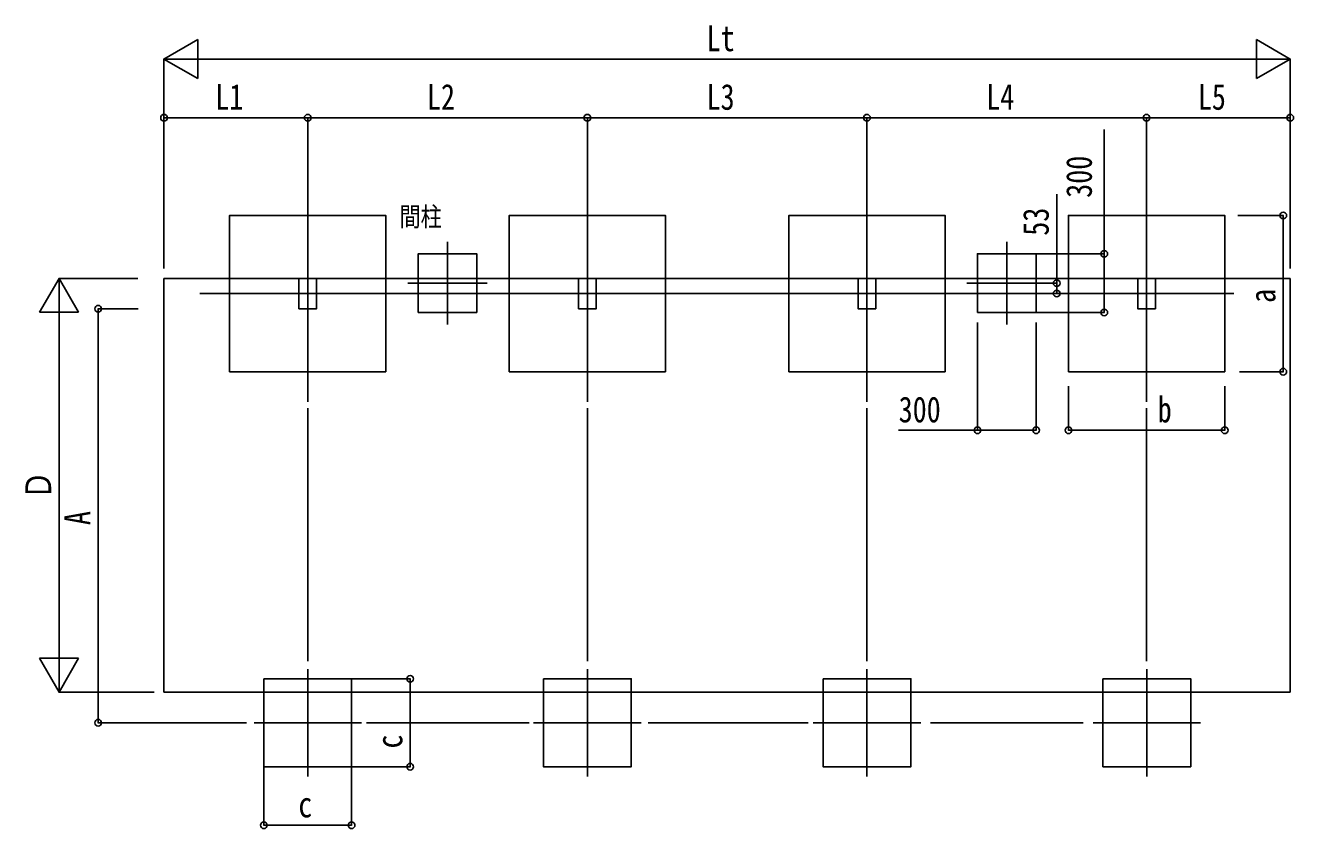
# Model space of a CAD drawing. Units: millimetres, scale not verified. Extents: x -16820 to 16820, y -11880 to 11880.
# Drawn here: x -4035 to 2460, y 2359 to 6470 of the extents above; entities that cross this region are included whole.
import ezdxf
from ezdxf.enums import TextEntityAlignment as Align

# ---------------------------------------------------------------- set-up
doc = ezdxf.new("R2010")
doc.units = ezdxf.units.MM
doc.header["$LTSCALE"] = 40
for name, color, linetype in [('0-2_USER1', 3, 'Continuous'), ('0-3_YKK_12', 2, 'Continuous'), ('0-5_YKK_A1', 4, 'Continuous'), ('0-6_YKK_D', 6, 'Continuous')]:
    doc.layers.add(name, color=color, linetype=linetype)
doc.styles.add('ＭＳ ゴシック', font='')
doc.styles.get('ＭＳ ゴシック').set_extended_font_data('MS Gothic')

msp = doc.modelspace()

# ---------------------------------------------------------------- linework, layer by layer
at = {"layer": '0-3_YKK_12'}
for p, q in [((-2588.86, 5652.47), (-2588.86, 4542.3)), ((-1156.86, 5652.47), (-1156.86, 4542.3)), ((275.14, 5652.47), (275.14, 4542.3)), ((1707.14, 5652.47), (1707.14, 4542.3)), ((-1872.86, 5362.16), (-1872.86, 4939.53)), ((991.14, 5362.16), (991.14, 4939.53)), ((-2076.59, 5150.84), (-1669.13, 5150.84)), ((787.41, 5150.84), (1194.87, 5150.84)), ((-3141.82, 5097.38), (2153.28, 5097.38)), ((-2588.86, 3175.63), (-2588.86, 2625.63)), ((-1156.86, 3175.63), (-1156.86, 2625.63)), ((275.14, 3175.63), (275.14, 2625.63)), ((1708.14, 3175.63), (1708.14, 2625.63)), ((-2863.86, 2900.63), (-2313.86, 2900.63)), ((-1431.86, 2900.63), (-881.86, 2900.63)), ((0.14, 2900.63), (550.14, 2900.63)), ((1433.14, 2900.63), (1983.14, 2900.63))]:
    msp.add_line(p, q, dxfattribs=at)
at = {"layer": '0-5_YKK_A1'}
for p, q in [((-3324.86, 5175.18), (2443.14, 5175.18)), ((-3324.86, 5175.18), (-3324.86, 3057.18)), ((2443.14, 5175.18), (2443.14, 3057.18)), ((2443.14, 3057.18), (-3324.86, 3057.18))]:
    msp.add_line(p, q, dxfattribs=at)
for points in [[(-2988.86, 4697.38), (-2188.86, 4697.38), (-2188.86, 5497.38), (-2988.86, 5497.38)], [(-1556.86, 4697.38), (-756.86, 4697.38), (-756.86, 5497.38), (-1556.86, 5497.38)], [(-124.86, 4697.38), (675.14, 4697.38), (675.14, 5497.38), (-124.86, 5497.38)], [(1307.14, 4697.38), (2107.14, 4697.38), (2107.14, 5497.38), (1307.14, 5497.38)], [(-2022.86, 5000.84), (-1722.86, 5000.84), (-1722.86, 5300.84), (-2022.86, 5300.84)], [(841.14, 5000.84), (1141.14, 5000.84), (1141.14, 5300.84), (841.14, 5300.84)], [(-2634.06, 5175.18), (-2543.66, 5175.18), (-2543.66, 5019.68), (-2634.06, 5019.68)], [(-1202.06, 5175.18), (-1111.66, 5175.18), (-1111.66, 5019.68), (-1202.06, 5019.68)], [(229.94, 5175.18), (320.34, 5175.18), (320.34, 5019.68), (229.94, 5019.68)], [(1661.94, 5175.18), (1752.34, 5175.18), (1752.34, 5019.68), (1661.94, 5019.68)], [(-2813.86, 3125.63), (-2363.86, 3125.63), (-2363.86, 2675.63), (-2813.86, 2675.63)], [(-1381.86, 3125.63), (-931.86, 3125.63), (-931.86, 2675.63), (-1381.86, 2675.63)], [(50.14, 3125.63), (500.14, 3125.63), (500.14, 2675.63), (50.14, 2675.63)], [(1483.14, 3125.63), (1933.14, 3125.63), (1933.14, 2675.63), (1483.14, 2675.63)]]:
    msp.add_lwpolyline(points, close=True, dxfattribs=at)
at = {"layer": '0-6_YKK_D'}
for p, q in [((-3324.86, 6297.38), (-3151.65, 6397.38)), ((-3151.65, 6197.38), (-3151.65, 6397.38)), ((2443.14, 6297.38), (2269.94, 6397.38)), ((2269.94, 6397.38), (2269.94, 6197.38)), ((-3324.86, 5225.18), (-3324.86, 6298.38)), ((-3324.86, 6297.38), (-3151.65, 6197.38)), ((-3324.86, 6297.38), (-2978.45, 6297.38)), ((-3124.86, 6297.38), (2243.14, 6297.38)), ((2443.14, 6297.38), (2096.73, 6297.38)), ((2443.14, 6297.38), (2269.94, 6197.38)), ((2443.14, 5225.18), (2443.14, 6298.38)), ((-3324.86, 5654.19), (-3324.86, 5998.38)), ((-2588.86, 5997.38), (-3324.86, 5997.38)), ((-2588.86, 5654.19), (-2588.86, 5998.38)), ((-2588.86, 5654.19), (-2588.86, 5998.38)), ((-2588.86, 5997.38), (-1156.86, 5997.38)), ((-1156.86, 5654.19), (-1156.86, 5998.38)), ((-1156.86, 5654.19), (-1156.86, 5998.38)), ((-1156.86, 5997.38), (275.14, 5997.38)), ((275.14, 5654.19), (275.14, 5998.38)), ((275.14, 5654.19), (275.14, 5998.38)), ((275.14, 5997.38), (1707.14, 5997.38)), ((1707.14, 5654.19), (1707.14, 5998.38)), ((1707.14, 5654.19), (1707.14, 5998.38)), ((1707.14, 5997.38), (2443.14, 5997.38)), ((2443.14, 5654.19), (2443.14, 5998.38)), ((1490.42, 5937.75), (1490.42, 5300.84)), ((1246.71, 5605.51), (1246.71, 5150.84)), ((2174.3, 5497.38), (2408.14, 5497.38)), ((2407.14, 4697.38), (2407.14, 5497.38)), ((1142.14, 5300.84), (1491.42, 5300.84)), ((1490.42, 5000.84), (1490.42, 5300.84)), ((-3861.86, 5175.18), (-3961.86, 5001.98)), ((-3458.7, 5175.18), (-3862.86, 5175.18)), ((-3861.86, 5175.18), (-3761.86, 5001.98)), ((-3861.86, 5175.18), (-3861.86, 4828.77)), ((1195.87, 5150.84), (1247.71, 5150.84)), ((1246.71, 5097.84), (1246.71, 5150.84)), ((1195.87, 5097.84), (1247.71, 5097.84)), ((-3961.86, 5001.98), (-3761.86, 5001.98)), ((-3457.02, 5019.68), (-3662.86, 5019.68)), ((-3661.86, 5019.68), (-3661.86, 2900.68)), ((-3861.86, 3257.18), (-3861.86, 4975.18)), ((841.14, 4949.84), (841.14, 4396.38)), ((1141.14, 4949.84), (1141.14, 4396.38)), ((1142.14, 5000.84), (1491.42, 5000.84)), ((2182.14, 4697.38), (2408.14, 4697.38)), ((1307.14, 4623.19), (1307.14, 4396.38)), ((2107.14, 4623.37), (2107.14, 4396.38)), ((-2588.86, 4510.61), (-2588.86, 3215.75)), ((-1156.86, 4510.61), (-1156.86, 3215.75)), ((275.14, 4510.61), (275.14, 3215.75)), ((1707.14, 4510.61), (1707.14, 3215.75)), ((436.39, 4397.38), (841.14, 4397.38)), ((841.14, 4397.38), (1141.14, 4397.38)), ((1307.14, 4397.38), (2107.14, 4397.38)), ((-3861.86, 3057.18), (-3861.86, 3403.59)), ((-3861.86, 3057.18), (-3961.86, 3230.39)), ((-3761.86, 3230.39), (-3961.86, 3230.39)), ((-3861.86, 3057.18), (-3761.86, 3230.39)), ((-2362.86, 3125.63), (-2062.86, 3125.63)), ((-2063.86, 3125.63), (-2063.86, 2675.63)), ((-3374.86, 3057.18), (-3862.86, 3057.18)), ((-2902.28, 2900.68), (-3662.86, 2900.68)), ((-2287.56, 2900.63), (-1455.04, 2900.63)), ((-845.59, 2900.63), (-26.84, 2900.63)), ((600.14, 2900.63), (1383.14, 2900.63)), ((-2813.86, 2674.63), (-2813.86, 2374.63)), ((-2363.86, 2674.63), (-2363.86, 2374.63)), ((-2362.86, 2675.63), (-2062.86, 2675.63)), ((-2813.86, 2375.63), (-2363.86, 2375.63))]:
    msp.add_line(p, q, dxfattribs=at)
for centre in [(-3324.86, 5997.38), (-2588.86, 5997.38), (-2588.86, 5997.38), (-1156.86, 5997.38), (-1156.86, 5997.38), (275.14, 5997.38), (275.14, 5997.38), (1707.14, 5997.38), (1707.14, 5997.38), (2443.14, 5997.38), (2407.14, 5497.38), (1490.42, 5300.84), (1246.71, 5150.84), (1246.71, 5097.84), (-3661.86, 5019.68), (1490.42, 5000.84), (2407.14, 4697.38), (841.14, 4397.38), (1141.14, 4397.38), (1307.14, 4397.38), (2107.14, 4397.38), (-2063.86, 3125.63), (-3661.86, 2900.68), (-2063.86, 2675.63), (-2813.86, 2375.63), (-2363.86, 2375.63)]:
    msp.add_circle(centre, 17, dxfattribs=at)

# ---------------------------------------------------------------- texts
at = {"layer": '0-2_USER1', "style": 'ＭＳ ゴシック', "width": 0.8}
msp.add_text('間柱', height=98.97, dxfattribs=at).set_placement((-2118.52, 5411.75), align=Align.BOTTOM_LEFT)
at = {"layer": '0-6_YKK_D', "style": 'ＭＳ ゴシック', "width": 0.8}
for s, p in [('Lt', (-546.46, 6298.38)), ('L1', (-3062.46, 5998.38)), ('L2', (-1978.46, 5998.38)), ('L3', (-546.46, 5998.38)), ('L4', (885.54, 5998.38)), ('L5', (1969.54, 5998.38)), ('300', (437.39, 4398.38)), ('b', (1764.18, 4398.38)), ('c', (-2636.86, 2376.63))]:
    msp.add_text(s, height=132, dxfattribs=at).set_placement(p, align=Align.BOTTOM_LEFT)
for s, p in [('300', (1466.42, 5587.35)), ('53', (1245.71, 5393.31)), ('a', (2406.14, 5049.38)), ('Ｄ', (-3862.86, 4044.18)), ('A', (-3662.86, 3912.18)), ('c', (-2064.86, 2768.39))]:
    msp.add_text(s, height=132, rotation=90, dxfattribs=at).set_placement(p, align=Align.BOTTOM_LEFT)

doc.saveas('drawing.dxf')
